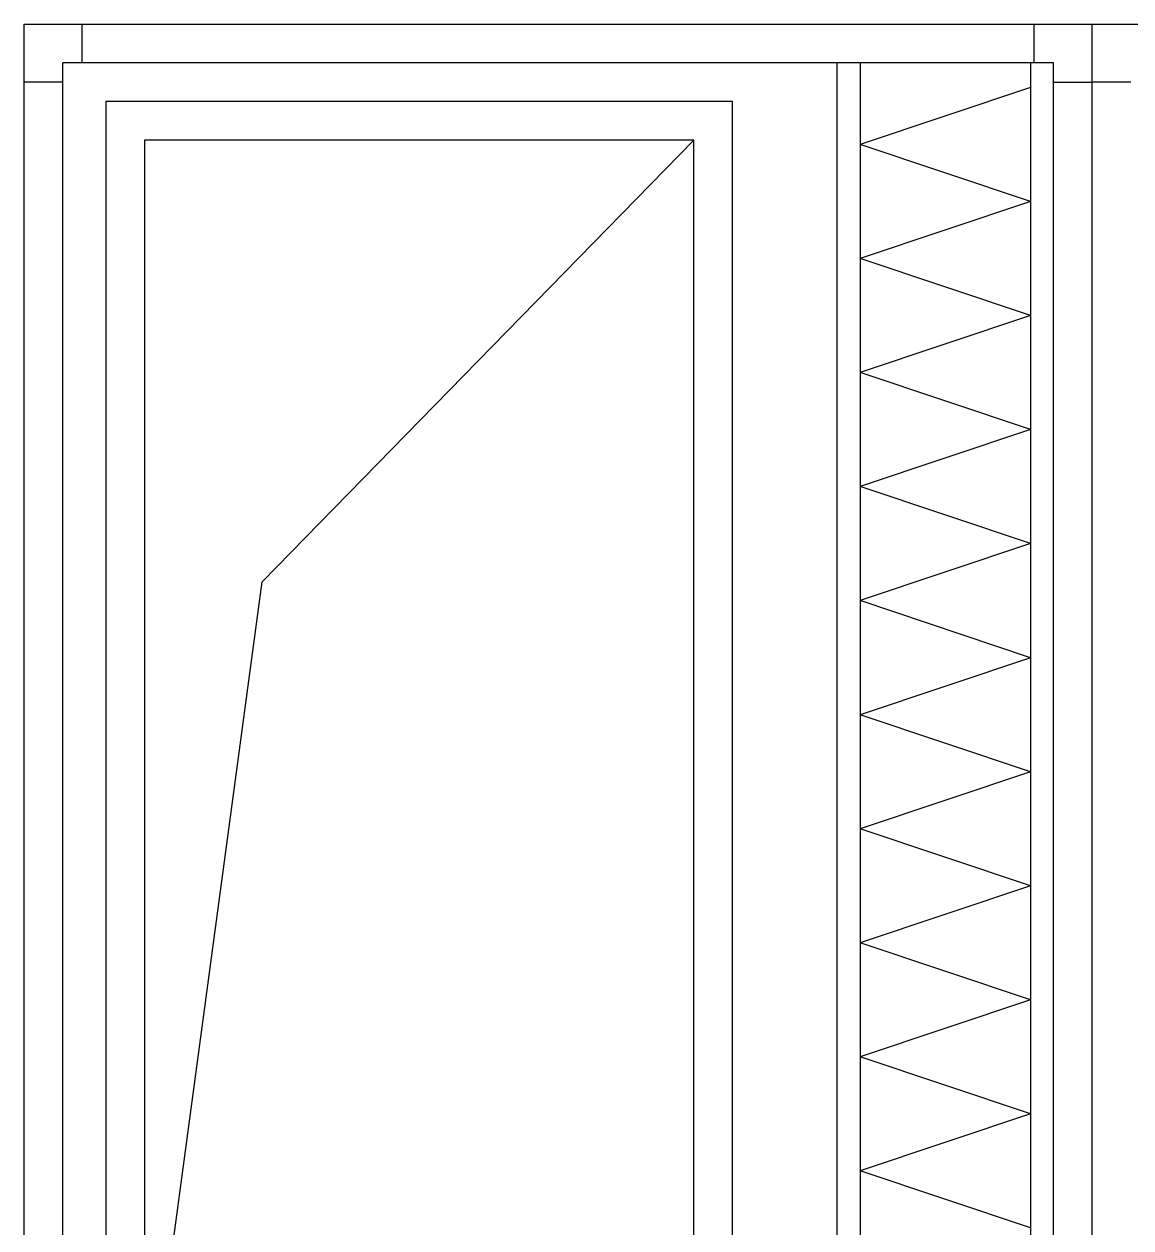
# Model space of a CAD drawing. Header units: millimetres. Extents: x -69706 to 52883, y -6882 to 68885.
# Drawn here: x 5279 to 6709, y 25651 to 27206 of the extents above; entities that cross this region are included whole.
import ezdxf

# ---------------------------------------------------------------- set-up
doc = ezdxf.new("R2010")
doc.units = ezdxf.units.MM
doc.layers.add('ac-SB', color=7, linetype='Continuous', lineweight=13)

# ---------------------------------------------------------------- blocks, each defined once
blk = doc.blocks.new('A$C15852BBE')
at = {"layer": 'ac-SB', "lineweight": 25}
for p, q in [((6520.2, 4000), (6520.2, 0)), ((6520.2, 4000), (6520.2, 0)), ((7900.2, 4000), (7900.2, 0)), ((6570.2, 3950), (6570.2, 50)), ((6600.2, 50), (6600.2, 3950)), ((6820.2, 50), (6820.2, 3950)), ((6850.2, 50), (6850.2, 3950)), ((7850.2, 3950), (7850.2, 50)), ((7744.8, 1850), (7592.7, 720.5)), ((6600.2, 1554.7), (6820.2, 1481)), ((6600.2, 1407.4), (6820.2, 1481)), ((6600.2, 1407.4), (6820.2, 1333.8)), ((6600.2, 1260.1), (6820.2, 1333.8)), ((6600.2, 1260.1), (6820.2, 1186.5)), ((6600.2, 1112.8), (6820.2, 1186.5)), ((6600.2, 1112.8), (6820.2, 1039.2)), ((6600.2, 965.5), (6820.2, 1039.2)), ((6600.2, 965.5), (6820.2, 891.9)), ((6600.2, 818.3), (6820.2, 891.9)), ((6600.2, 818.3), (6820.2, 744.6)), ((6600.2, 671), (6820.2, 744.6)), ((7592.7, 720.5), (7034.8, 150)), ((6600.2, 671), (6820.2, 597.3)), ((6600.2, 523.7), (6820.2, 597.3)), ((6600.2, 523.7), (6820.2, 450)), ((6600.2, 376.4), (6820.2, 450)), ((6600.2, 376.4), (6820.2, 302.8)), ((6600.2, 229.1), (6820.2, 302.8)), ((6600.2, 229.1), (6820.2, 155.5)), ((6600.2, 81.8), (6820.2, 155.5)), ((6470.2, 75), (6520.2, 75)), ((6570.2, 75), (6520.2, 75)), ((7850.2, 75), (7900.2, 75)), ((6570.2, 50), (7850.2, 50)), ((6595.2, 50), (6595.2, 0)), ((7825.2, 50), (7825.2, 0))]:
    blk.add_line(p, q, dxfattribs=at)
for points in [[(7900.2, 0), (100.2, 0), (100.2, 4000), (7900.2, 4000)], [(6984.8, 1900), (6984.8, 100), (7794.8, 100), (7794.8, 1900)], [(7034.8, 1850), (7034.8, 150), (7744.8, 150), (7744.8, 1850)]]:
    blk.add_lwpolyline(points, close=True, dxfattribs=at)

msp = doc.modelspace()

# ---------------------------------------------------------------- block references
at = {"layer": 'ac-SB', "rotation": 180}
msp.add_blockref('A$C15852BBE', (13179.315, 27205.514), dxfattribs=at)

doc.saveas('drawing.dxf')
